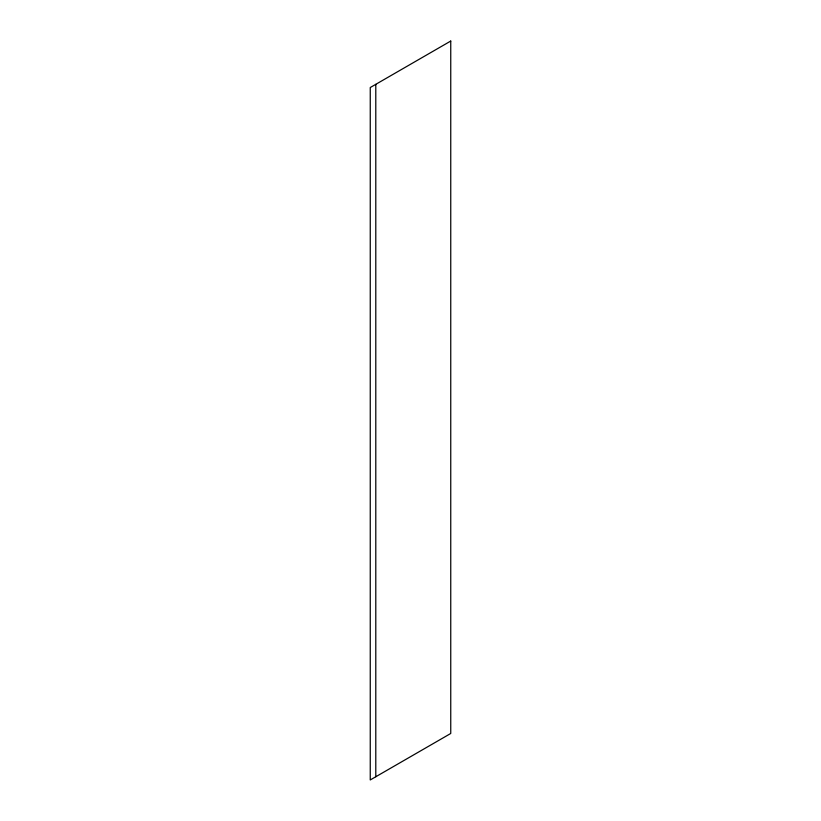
<?xml version="1.0" encoding="UTF-8"?>
<svg xmlns="http://www.w3.org/2000/svg" width="821" height="821" viewBox="0 0 821 821"><rect width="100%" height="100%" fill="white"/><g stroke="black" fill="none" stroke-linecap="round" stroke-linejoin="round"><path stroke-width="1.23" d="M375.792 84.327L375.792 776.748M450.75 41.05L370.25 87.529L370.25 779.95L450.75 733.471L450.75 41.05"/></g></svg>
